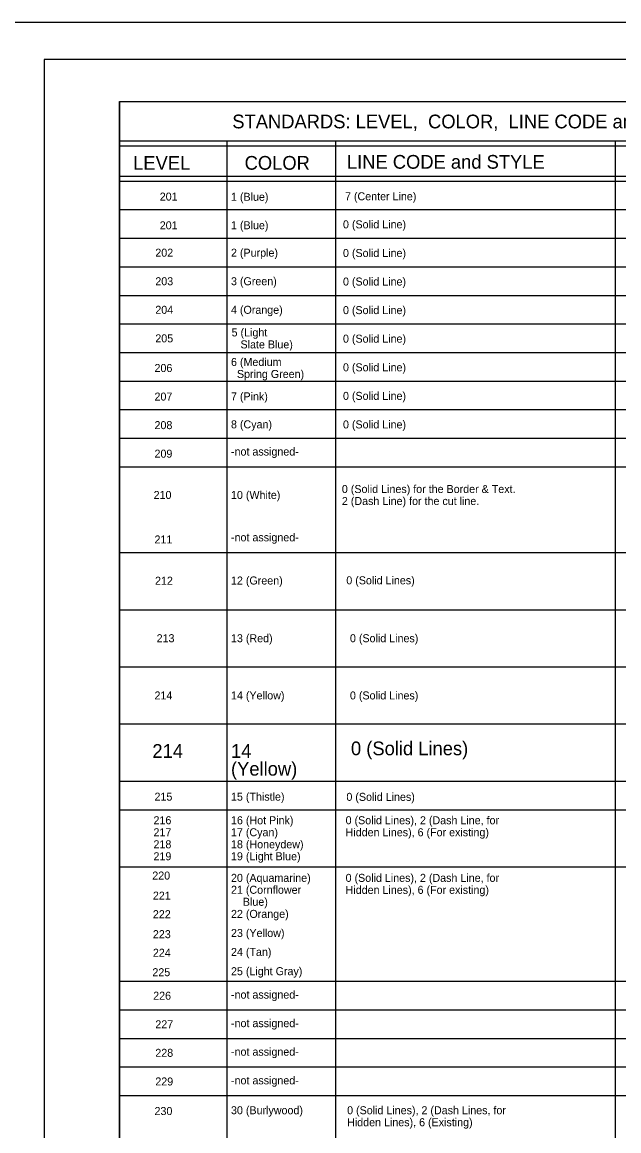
# Model space of a CAD drawing. Extents: x 0 to 3.76, y 0 to 2.19.
# Drawn here: x 2.494 to 3.086, y 1.091 to 2.19 of the extents above; entities that cross this region are included whole.
import ezdxf

# ---------------------------------------------------------------- set-up
doc = ezdxf.new("R2010")
doc.units = 0
for name, color, linetype in [('214 Text and Titles', 7, 'Continuous'), ('247 Not Assigned', 7, 'Continuous'), ('47 Electrical', 7, 'Continuous'), ('54 Stage 2 Anno', 7, 'Continuous'), ('58 Soundwalls', 7, 'Continuous')]:
    doc.layers.add(name, color=color, linetype=linetype)

msp = doc.modelspace()

# ---------------------------------------------------------------- linework, layer by layer
at = {"layer": '247 Not Assigned'}
msp.add_lwpolyline([(0, 2.1899), (3.7581, 2.1899), (3.7581, 0), (0, 0)], close=True, dxfattribs=at)
at = {"layer": '47 Electrical'}
msp.add_lwpolyline([(2.5164, 0.0474), (3.7252, 0.0474), (3.7252, 2.1528), (2.5164, 2.1528)], close=True, dxfattribs=at)
at = {"layer": '54 Stage 2 Anno'}
msp.add_lwpolyline([(2.5908, 2.1112), (3.6501, 2.1112), (3.6501, 0.1065), (2.5908, 0.1065)], close=True, dxfattribs=at)
at = {"layer": '58 Soundwalls'}
for p, q in [((2.5908, 2.1112), (3.6501, 2.1112)), ((2.5908, 2.1112), (2.5908, 0.1065)), ((2.5908, 2.0722), (3.6501, 2.0722)), ((2.5908, 2.0722), (3.6283, 2.0722)), ((2.5908, 2.0673), (3.6501, 2.0673)), ((2.6972, 2.0722), (2.6972, 1.7209)), ((2.8051, 2.0722), (2.8051, 1.7209)), ((3.0822, 2.0722), (3.0822, 1.7209)), ((2.5908, 2.0374), (3.6501, 2.0374)), ((2.5908, 2.0325), (3.6501, 2.0325)), ((2.5908, 2.0042), (3.6501, 2.0042)), ((2.5908, 1.9759), (3.6501, 1.9759)), ((2.6972, 1.9775), (2.6972, 0.1065)), ((2.8051, 1.9775), (2.8051, 1.1545)), ((3.0822, 1.9775), (3.0822, 1.1545)), ((2.5908, 1.9475), (3.6501, 1.9475)), ((2.5908, 1.9192), (3.6501, 1.9192)), ((2.5908, 1.8909), (3.6501, 1.8909)), ((2.5908, 1.8626), (3.6501, 1.8626)), ((2.5908, 1.8342), (3.6501, 1.8342)), ((2.5908, 1.8059), (3.6501, 1.8059)), ((2.8051, 1.7889), (2.8051, 1.4377)), ((3.0822, 1.7889), (3.0822, 1.4377)), ((2.5908, 1.7776), (3.6501, 1.7776)), ((2.5908, 1.7493), (3.6501, 1.7493)), ((2.8051, 1.7509), (2.8051, 0.1065)), ((3.0822, 1.7509), (3.0822, 0.1065)), ((2.5908, 1.6643), (3.6501, 1.6643)), ((2.5908, 1.6076), (3.6501, 1.6076)), ((2.5908, 1.551), (3.6501, 1.551)), ((2.5908, 1.4944), (3.6501, 1.4944)), ((2.5908, 1.4377), (3.6501, 1.4377)), ((2.5908, 1.4094), (3.6501, 1.4094)), ((2.5908, 1.3527), (3.6501, 1.3527)), ((2.5908, 1.2394), (3.6501, 1.2394)), ((2.5908, 1.2111), (3.6501, 1.2111)), ((2.5908, 1.1828), (3.6501, 1.1828)), ((2.5908, 1.1545), (3.6501, 1.1545)), ((2.5908, 1.1261), (3.6501, 1.1261))]:
    msp.add_line(p, q, dxfattribs=at)

# ---------------------------------------------------------------- texts
at = {"layer": '214 Text and Titles'}
for s, height, p in [('STANDARDS: LEVEL,  COLOR,  LINE CODE and STYLE,  WEIGHT,  ', 0.013596, (2.7027, 2.0847)), ('LEVEL', 0.0136, (2.6044, 2.0437)), ('COLOR', 0.0136, (2.7149, 2.0437)), ('LINE CODE and STYLE', 0.013596, (2.8163, 2.0447)), ('7 (Center Line)', 0.00793, (2.8144, 2.0134)), ('201', 0.00793, (2.6308, 2.0131)), ('1 (Blue)', 0.00793, (2.7014, 2.0129)), ('201', 0.00793, (2.6308, 1.9846)), ('1 (Blue)', 0.00793, (2.7014, 1.9847)), ('0 (Solid Line)', 0.00793, (2.8124, 1.9856)), ('202', 0.00793, (2.6264, 1.9575)), ('2 (Purple)', 0.00793, (2.7014, 1.9575)), ('0 (Solid Line)', 0.00793, (2.8124, 1.9572)), ('203', 0.00793, (2.6264, 1.9292)), ('3 (Green)', 0.00793, (2.7014, 1.9292)), ('0 (Solid Line)', 0.00793, (2.8124, 1.9289)), ('204', 0.00793, (2.6264, 1.9009)), ('4 (Orange)', 0.00793, (2.7014, 1.9009)), ('0 (Solid Line)', 0.00793, (2.8124, 1.9006)), ('205', 0.00793, (2.6264, 1.8726)), ('0 (Solid Line)', 0.00793, (2.8124, 1.8723)), ('206', 0.00793, (2.6256, 1.8432)), ('0 (Solid Line)', 0.00793, (2.8124, 1.8439)), ('0 (Solid Line)', 0.00793, (2.8124, 1.8156)), ('207', 0.00793, (2.6256, 1.8149)), ('7 (Pink)', 0.00793, (2.7014, 1.8151)), ('208', 0.00793, (2.6256, 1.7866)), ('8 (Cyan)', 0.00793, (2.7014, 1.7874)), ('0 (Solid Line)', 0.00793, (2.8124, 1.7873)), ('209', 0.00793, (2.6256, 1.7583)), ('-not assigned-', 0.00793, (2.7014, 1.7604)), ('210', 0.00793, (2.6247, 1.7174)), ('10 (White)', 0.00793, (2.7014, 1.7174)), ('211', 0.00793, (2.6256, 1.6733)), ('-not assigned-', 0.00793, (2.7014, 1.6754)), ('212', 0.00793, (2.6261, 1.6324)), ('12 (Green)', 0.00793, (2.7014, 1.6326)), ('0 (Solid Lines) ', 0.00793, (2.8157, 1.6328)), ('213', 0.00793, (2.6277, 1.5754)), ('13 (Red)', 0.00793, (2.7014, 1.5754)), ('0 (Solid Lines)', 0.00793, (2.8193, 1.5754)), ('214', 0.00793, (2.6256, 1.5187)), ('14 (Yellow)', 0.00793, (2.7014, 1.5187)), ('0 (Solid Lines) ', 0.00793, (2.8193, 1.5187)), ('214', 0.0136, (2.6235, 1.4608)), ('0 (Solid Lines) ', 0.013596, (2.8203, 1.4634)), ('215', 0.00793, (2.6256, 1.4184)), ('15 (Thistle)', 0.007931, (2.7014, 1.4184)), ('0 (Solid Lines) ', 0.00793, (2.8158, 1.4182)), ('216', 0.00793, (2.6246, 1.395)), ('16 (Hot Pink)', 0.007931, (2.7014, 1.395)), ('217', 0.00793, (2.6246, 1.3831)), ('17 (Cyan)', 0.00793, (2.7014, 1.3831)), ('218', 0.00793, (2.6246, 1.3712)), ('18 (Honeydew)', 0.007931, (2.7014, 1.3712)), ('219', 0.00793, (2.6246, 1.3593)), ('19 (Light Blue)', 0.007931, (2.7014, 1.3593)), ('220', 0.00793, (2.6234, 1.3402)), ('20 (Aquamarine) ', 0.00793, (2.7014, 1.3379)), ('221', 0.00793, (2.624, 1.3203)), ('222', 0.00793, (2.624, 1.3019)), ('22 (Orange)', 0.007931, (2.7014, 1.3022)), ('223', 0.00793, (2.624, 1.2821)), ('23 (Yellow)', 0.007931, (2.7014, 1.2833)), ('224', 0.00793, (2.624, 1.2637)), ('24 (Tan)', 0.00793, (2.7014, 1.2645)), ('25 (Light Gray)', 0.007931, (2.7014, 1.2454)), ('225', 0.00793, (2.6235, 1.2444)), ('226', 0.00793, (2.6243, 1.2211)), ('-not assigned-', 0.00793, (2.7014, 1.2222)), ('227', 0.00793, (2.6264, 1.1928)), ('-not assigned-', 0.00793, (2.7014, 1.1939)), ('228', 0.00793, (2.6264, 1.1645)), ('-not assigned-', 0.00793, (2.7014, 1.1656)), ('229', 0.00793, (2.6264, 1.1361)), ('-not assigned-', 0.00793, (2.7014, 1.1372)), ('230', 0.00793, (2.6256, 1.1068)), ('30 (Burlywood)', 0.00793, (2.7014, 1.1076))]:
    msp.add_text(s, height=height, dxfattribs=at).set_placement(p)
at = {"layer": '58 Soundwalls'}
for s, height, p in [('5 (Light', 0.00793, (2.702, 1.8785)), ('   Slate Blue)', 0.007931, (2.702, 1.8666)), ('6 (Medium', 0.00793, (2.7014, 1.8492)), ('  Spring Green)', 0.00793, (2.7014, 1.8373)), ('0 (Solid Lines) for the Border & Text.', 0.007931, (2.8113, 1.7233)), ('2 (Dash Line) for the cut line.', 0.007931, (2.8113, 1.7114)), ('14', 0.0136, (2.7014, 1.4608)), ('(Yellow)', 0.0136, (2.7014, 1.4432)), ('0 (Solid Lines), 2 (Dash Line, for', 0.007931, (2.815, 1.395)), ('Hidden Lines), 6 (For existing)', 0.007931, (2.815, 1.3831)), ('0 (Solid Lines), 2 (Dash Line, for', 0.007931, (2.815, 1.3379)), ('21 (Cornflower', 0.00793, (2.7014, 1.3261)), ('Hidden Lines), 6 (For existing)', 0.007931, (2.815, 1.326)), ('    Blue) ', 0.00793, (2.7014, 1.3142)), ('0 (Solid Lines), 2 (Dash Lines, for', 0.007931, (2.8165, 1.1076)), ('Hidden Lines), 6 (Existing)', 0.007931, (2.8165, 1.0957))]:
    msp.add_text(s, height=height, dxfattribs=at).set_placement(p)

doc.saveas('drawing.dxf')
